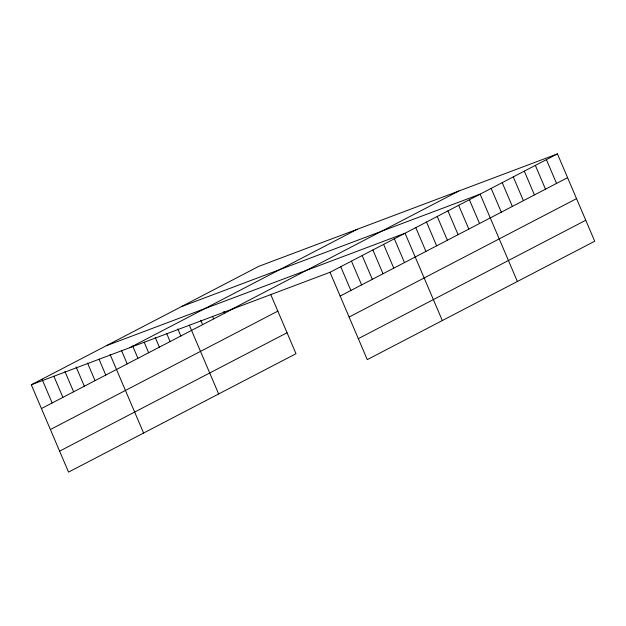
<?xml version="1.0" encoding="UTF-8"?>
<svg xmlns="http://www.w3.org/2000/svg" width="626" height="626" viewBox="0 0 626 626"><rect width="100%" height="100%" fill="white"/><g stroke="black" fill="none" stroke-linecap="round" stroke-linejoin="round"><path stroke-width="0.94" d="M270.745 294.525L295.988 353.713L68.555 472.106L31.3 384.771L258.734 266.371L557.445 153.894L594.7 241.229L367.266 359.629L330.012 272.287L557.445 153.894M129.872 347.649L357.305 229.257M231.44 309.408L458.874 191.008M41.441 408.551L234.891 307.851M50.393 429.522L277.827 311.13M340.153 296.067L567.586 177.674M59.611 451.135L287.044 332.742M349.105 317.046L576.538 198.645M358.322 338.65L585.756 220.258M181.407 306.63L480.119 194.146L517.373 281.489M106.35 345.701L405.061 233.216L442.316 320.559M31.3 384.771L330.012 272.287M546.396 159.638L556.545 183.426M535.355 165.389L545.496 189.169M524.306 171.141L534.447 194.921M513.257 176.892L523.399 200.672M502.208 182.643L512.358 206.423M491.167 188.395L501.309 212.175M469.398 199.725L479.539 223.505M458.678 205.305L468.819 229.093M447.95 210.892L458.099 234.672M437.23 216.471L447.371 240.251M426.509 222.05L436.651 245.83M415.789 227.637L425.93 251.417M394.341 238.796L404.49 262.576M383.621 244.375L393.762 268.163M372.9 249.962L383.042 273.742M362.18 255.541L372.321 279.321M351.452 261.12L361.601 284.9M340.732 266.707L350.881 290.487M223.936 311.396L224.687 313.156M212.519 316.263L213.646 318.908M200.719 320.254L202.597 324.659M189.295 325.121L218.662 393.965M177.823 328.94L180.828 335.99M166.727 333.642L170.108 341.569M155.248 337.461L159.387 347.156M144.152 342.164L148.659 352.735M132.681 345.982L137.939 358.315M121.585 350.685L127.219 363.894M110.113 354.504L143.604 433.035M99.01 359.207L105.778 375.06M87.538 363.025L95.05 380.639M76.067 366.844L84.33 386.226M64.971 371.547L73.61 391.806M53.867 376.249L62.89 397.385M42.02 379.184L52.161 402.964"/></g></svg>
